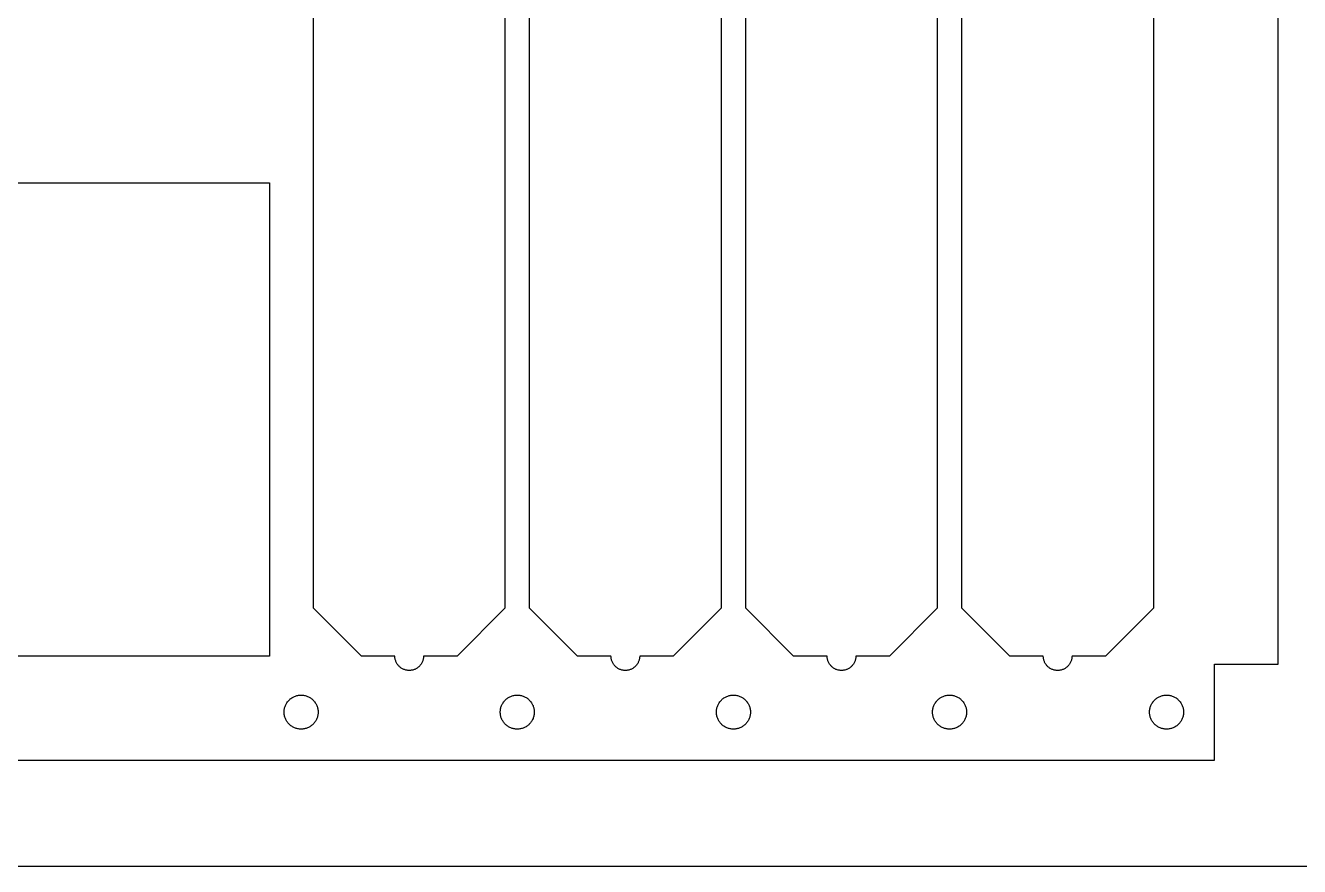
# Model space of a CAD drawing. Header units: metres. Extents: x 4 to 972, y 4 to 512.
# Drawn here: x 530.2 to 650, y 354 to 433 of the extents above; entities that cross this region are included whole.
import ezdxf

# ---------------------------------------------------------------- set-up
doc = ezdxf.new("R2010")
doc.units = ezdxf.units.M

msp = doc.modelspace()

# ---------------------------------------------------------------- linework, layer by layer
for p, q in [((648, 373), (648, 503)), ((557.301, 378.265), (557.301, 481.765)), ((575.301, 481.765), (575.301, 378.265)), ((577.621, 378.265), (577.621, 481.765)), ((595.621, 481.765), (595.621, 378.265)), ((597.941, 378.265), (597.941, 481.765)), ((615.941, 481.765), (615.941, 378.265)), ((618.261, 378.265), (618.261, 481.765)), ((636.261, 481.765), (636.261, 378.265)), ((394.432, 418.215), (553.182, 418.215)), ((553.182, 418.215), (553.182, 373.765)), ((561.801, 373.765), (557.301, 378.265)), ((575.301, 378.265), (570.801, 373.765)), ((582.121, 373.765), (577.621, 378.265)), ((595.621, 378.265), (591.121, 373.765)), ((602.441, 373.765), (597.941, 378.265)), ((615.941, 378.265), (611.441, 373.765)), ((622.761, 373.765), (618.261, 378.265)), ((636.261, 378.265), (631.761, 373.765)), ((553.182, 373.765), (394.432, 373.765)), ((564.95, 373.765), (561.801, 373.765)), ((564.952, 373.699), (564.95, 373.765)), ((564.957, 373.632), (564.952, 373.699)), ((567.649, 373.699), (567.645, 373.632)), ((567.651, 373.765), (567.649, 373.699)), ((570.801, 373.765), (567.651, 373.765)), ((585.27, 373.765), (582.121, 373.765)), ((585.272, 373.699), (585.27, 373.765)), ((585.277, 373.632), (585.272, 373.699)), ((587.969, 373.699), (587.965, 373.632)), ((587.971, 373.765), (587.969, 373.699)), ((591.121, 373.765), (587.971, 373.765)), ((605.59, 373.765), (602.441, 373.765)), ((605.592, 373.699), (605.59, 373.765)), ((605.597, 373.632), (605.592, 373.699)), ((608.289, 373.699), (608.285, 373.632)), ((608.291, 373.765), (608.289, 373.699)), ((611.441, 373.765), (608.291, 373.765)), ((625.91, 373.765), (622.761, 373.765)), ((625.912, 373.699), (625.91, 373.765)), ((625.917, 373.632), (625.912, 373.699)), ((628.609, 373.699), (628.605, 373.632)), ((628.611, 373.765), (628.609, 373.699)), ((631.761, 373.765), (628.611, 373.765)), ((564.965, 373.567), (564.957, 373.632)), ((564.976, 373.501), (564.965, 373.567)), ((564.991, 373.437), (564.976, 373.501)), ((565.008, 373.373), (564.991, 373.437)), ((565.029, 373.31), (565.008, 373.373)), ((565.053, 373.248), (565.029, 373.31)), ((565.08, 373.187), (565.053, 373.248)), ((565.11, 373.128), (565.08, 373.187)), ((565.142, 373.071), (565.11, 373.128)), ((565.178, 373.015), (565.142, 373.071)), ((565.216, 372.96), (565.178, 373.015)), ((565.257, 372.908), (565.216, 372.96)), ((565.3, 372.858), (565.257, 372.908)), ((565.346, 372.81), (565.3, 372.858)), ((565.394, 372.764), (565.346, 372.81)), ((565.444, 372.721), (565.394, 372.764)), ((565.496, 372.68), (565.444, 372.721)), ((565.55, 372.642), (565.496, 372.68)), ((565.606, 372.607), (565.55, 372.642)), ((565.664, 372.574), (565.606, 372.607)), ((565.723, 372.544), (565.664, 372.574)), ((565.784, 372.517), (565.723, 372.544)), ((565.846, 372.493), (565.784, 372.517)), ((566.817, 372.517), (566.756, 372.493)), ((566.878, 372.544), (566.817, 372.517)), ((566.937, 372.574), (566.878, 372.544)), ((566.995, 372.607), (566.937, 372.574)), ((567.051, 372.642), (566.995, 372.607)), ((567.105, 372.68), (567.051, 372.642)), ((567.157, 372.721), (567.105, 372.68)), ((567.208, 372.764), (567.157, 372.721)), ((567.256, 372.81), (567.208, 372.764)), ((567.301, 372.858), (567.256, 372.81)), ((567.345, 372.908), (567.301, 372.858)), ((567.385, 372.96), (567.345, 372.908)), ((567.423, 373.015), (567.385, 372.96)), ((567.459, 373.071), (567.423, 373.015)), ((567.492, 373.128), (567.459, 373.071)), ((567.521, 373.187), (567.492, 373.128)), ((567.548, 373.248), (567.521, 373.187)), ((567.572, 373.31), (567.548, 373.248)), ((567.593, 373.373), (567.572, 373.31)), ((567.611, 373.437), (567.593, 373.373)), ((567.625, 373.501), (567.611, 373.437)), ((567.636, 373.567), (567.625, 373.501)), ((567.645, 373.632), (567.636, 373.567)), ((585.285, 373.567), (585.277, 373.632)), ((585.296, 373.501), (585.285, 373.567)), ((585.311, 373.437), (585.296, 373.501)), ((585.328, 373.373), (585.311, 373.437)), ((585.349, 373.31), (585.328, 373.373)), ((585.373, 373.248), (585.349, 373.31)), ((585.4, 373.187), (585.373, 373.248)), ((585.43, 373.128), (585.4, 373.187)), ((585.462, 373.071), (585.43, 373.128)), ((585.498, 373.015), (585.462, 373.071)), ((585.536, 372.96), (585.498, 373.015)), ((585.577, 372.908), (585.536, 372.96)), ((585.62, 372.858), (585.577, 372.908)), ((585.666, 372.81), (585.62, 372.858)), ((585.714, 372.764), (585.666, 372.81)), ((585.764, 372.721), (585.714, 372.764)), ((585.816, 372.68), (585.764, 372.721)), ((585.87, 372.642), (585.816, 372.68)), ((585.926, 372.607), (585.87, 372.642)), ((585.984, 372.574), (585.926, 372.607)), ((586.043, 372.544), (585.984, 372.574)), ((586.104, 372.517), (586.043, 372.544)), ((586.166, 372.493), (586.104, 372.517)), ((587.137, 372.517), (587.076, 372.493)), ((587.198, 372.544), (587.137, 372.517)), ((587.257, 372.574), (587.198, 372.544)), ((587.315, 372.607), (587.257, 372.574)), ((587.371, 372.642), (587.315, 372.607)), ((587.425, 372.68), (587.371, 372.642)), ((587.477, 372.721), (587.425, 372.68)), ((587.528, 372.764), (587.477, 372.721)), ((587.576, 372.81), (587.528, 372.764)), ((587.621, 372.858), (587.576, 372.81)), ((587.665, 372.908), (587.621, 372.858)), ((587.705, 372.96), (587.665, 372.908)), ((587.743, 373.015), (587.705, 372.96)), ((587.779, 373.071), (587.743, 373.015)), ((587.812, 373.128), (587.779, 373.071)), ((587.841, 373.187), (587.812, 373.128)), ((587.868, 373.248), (587.841, 373.187)), ((587.892, 373.31), (587.868, 373.248)), ((587.913, 373.373), (587.892, 373.31)), ((587.931, 373.437), (587.913, 373.373)), ((587.945, 373.501), (587.931, 373.437)), ((587.956, 373.567), (587.945, 373.501)), ((587.965, 373.632), (587.956, 373.567)), ((605.605, 373.567), (605.597, 373.632)), ((605.616, 373.501), (605.605, 373.567)), ((605.631, 373.437), (605.616, 373.501)), ((605.648, 373.373), (605.631, 373.437)), ((605.669, 373.31), (605.648, 373.373)), ((605.693, 373.248), (605.669, 373.31)), ((605.72, 373.187), (605.693, 373.248)), ((605.75, 373.128), (605.72, 373.187)), ((605.782, 373.071), (605.75, 373.128)), ((605.818, 373.015), (605.782, 373.071)), ((605.856, 372.96), (605.818, 373.015)), ((605.897, 372.908), (605.856, 372.96)), ((605.94, 372.858), (605.897, 372.908)), ((605.986, 372.81), (605.94, 372.858)), ((606.034, 372.764), (605.986, 372.81)), ((606.084, 372.721), (606.034, 372.764)), ((606.136, 372.68), (606.084, 372.721)), ((606.19, 372.642), (606.136, 372.68)), ((606.246, 372.607), (606.19, 372.642)), ((606.304, 372.574), (606.246, 372.607)), ((606.363, 372.544), (606.304, 372.574)), ((606.424, 372.517), (606.363, 372.544)), ((606.486, 372.493), (606.424, 372.517)), ((607.457, 372.517), (607.396, 372.493)), ((607.518, 372.544), (607.457, 372.517)), ((607.577, 372.574), (607.518, 372.544)), ((607.635, 372.607), (607.577, 372.574)), ((607.691, 372.642), (607.635, 372.607)), ((607.745, 372.68), (607.691, 372.642)), ((607.797, 372.721), (607.745, 372.68)), ((607.848, 372.764), (607.797, 372.721)), ((607.896, 372.81), (607.848, 372.764)), ((607.941, 372.858), (607.896, 372.81)), ((607.985, 372.908), (607.941, 372.858)), ((608.025, 372.96), (607.985, 372.908)), ((608.063, 373.015), (608.025, 372.96)), ((608.099, 373.071), (608.063, 373.015)), ((608.132, 373.128), (608.099, 373.071)), ((608.161, 373.187), (608.132, 373.128)), ((608.188, 373.248), (608.161, 373.187)), ((608.212, 373.31), (608.188, 373.248)), ((608.233, 373.373), (608.212, 373.31)), ((608.251, 373.437), (608.233, 373.373)), ((608.265, 373.501), (608.251, 373.437)), ((608.276, 373.567), (608.265, 373.501)), ((608.285, 373.632), (608.276, 373.567)), ((625.925, 373.567), (625.917, 373.632)), ((625.936, 373.501), (625.925, 373.567)), ((625.951, 373.437), (625.936, 373.501)), ((625.968, 373.373), (625.951, 373.437)), ((625.989, 373.31), (625.968, 373.373)), ((626.013, 373.248), (625.989, 373.31)), ((626.04, 373.187), (626.013, 373.248)), ((626.07, 373.128), (626.04, 373.187)), ((626.102, 373.071), (626.07, 373.128)), ((626.138, 373.015), (626.102, 373.071)), ((626.176, 372.96), (626.138, 373.015)), ((626.217, 372.908), (626.176, 372.96)), ((626.26, 372.858), (626.217, 372.908)), ((626.306, 372.81), (626.26, 372.858)), ((626.354, 372.764), (626.306, 372.81)), ((626.404, 372.721), (626.354, 372.764)), ((626.456, 372.68), (626.404, 372.721)), ((626.51, 372.642), (626.456, 372.68)), ((626.566, 372.607), (626.51, 372.642)), ((626.624, 372.574), (626.566, 372.607)), ((626.683, 372.544), (626.624, 372.574)), ((626.744, 372.517), (626.683, 372.544)), ((626.806, 372.493), (626.744, 372.517)), ((627.777, 372.517), (627.716, 372.493)), ((627.838, 372.544), (627.777, 372.517)), ((627.897, 372.574), (627.838, 372.544)), ((627.955, 372.607), (627.897, 372.574)), ((628.011, 372.642), (627.955, 372.607)), ((628.065, 372.68), (628.011, 372.642)), ((628.117, 372.721), (628.065, 372.68)), ((628.168, 372.764), (628.117, 372.721)), ((628.216, 372.81), (628.168, 372.764)), ((628.261, 372.858), (628.216, 372.81)), ((628.305, 372.908), (628.261, 372.858)), ((628.345, 372.96), (628.305, 372.908)), ((628.383, 373.015), (628.345, 372.96)), ((628.419, 373.071), (628.383, 373.015)), ((628.452, 373.128), (628.419, 373.071)), ((628.481, 373.187), (628.452, 373.128)), ((628.508, 373.248), (628.481, 373.187)), ((628.532, 373.31), (628.508, 373.248)), ((628.553, 373.373), (628.532, 373.31)), ((628.571, 373.437), (628.553, 373.373)), ((628.585, 373.501), (628.571, 373.437)), ((628.596, 373.567), (628.585, 373.501)), ((628.605, 373.632), (628.596, 373.567)), ((642, 373), (648, 373)), ((642, 364), (642, 373)), ((565.909, 372.473), (565.846, 372.493)), ((565.973, 372.455), (565.909, 372.473)), ((566.037, 372.44), (565.973, 372.455)), ((566.103, 372.429), (566.037, 372.44)), ((566.168, 372.421), (566.103, 372.429)), ((566.234, 372.416), (566.168, 372.421)), ((566.301, 372.414), (566.234, 372.416)), ((566.367, 372.416), (566.301, 372.414)), ((566.433, 372.421), (566.367, 372.416)), ((566.499, 372.429), (566.433, 372.421)), ((566.564, 372.44), (566.499, 372.429)), ((566.629, 372.455), (566.564, 372.44)), ((566.693, 372.473), (566.629, 372.455)), ((566.756, 372.493), (566.693, 372.473)), ((586.229, 372.473), (586.166, 372.493)), ((586.293, 372.455), (586.229, 372.473)), ((586.357, 372.44), (586.293, 372.455)), ((586.423, 372.429), (586.357, 372.44)), ((586.488, 372.421), (586.423, 372.429)), ((586.554, 372.416), (586.488, 372.421)), ((586.621, 372.414), (586.554, 372.416)), ((586.687, 372.416), (586.621, 372.414)), ((586.753, 372.421), (586.687, 372.416)), ((586.819, 372.429), (586.753, 372.421)), ((586.884, 372.44), (586.819, 372.429)), ((586.949, 372.455), (586.884, 372.44)), ((587.013, 372.473), (586.949, 372.455)), ((587.076, 372.493), (587.013, 372.473)), ((606.549, 372.473), (606.486, 372.493)), ((606.613, 372.455), (606.549, 372.473)), ((606.677, 372.44), (606.613, 372.455)), ((606.743, 372.429), (606.677, 372.44)), ((606.808, 372.421), (606.743, 372.429)), ((606.874, 372.416), (606.808, 372.421)), ((606.941, 372.414), (606.874, 372.416)), ((607.007, 372.416), (606.941, 372.414)), ((607.073, 372.421), (607.007, 372.416)), ((607.139, 372.429), (607.073, 372.421)), ((607.204, 372.44), (607.139, 372.429)), ((607.269, 372.455), (607.204, 372.44)), ((607.333, 372.473), (607.269, 372.455)), ((607.396, 372.493), (607.333, 372.473)), ((626.869, 372.473), (626.806, 372.493)), ((626.933, 372.455), (626.869, 372.473)), ((626.997, 372.44), (626.933, 372.455)), ((627.063, 372.429), (626.997, 372.44)), ((627.128, 372.421), (627.063, 372.429)), ((627.194, 372.416), (627.128, 372.421)), ((627.261, 372.414), (627.194, 372.416)), ((627.327, 372.416), (627.261, 372.414)), ((627.393, 372.421), (627.327, 372.416)), ((627.459, 372.429), (627.393, 372.421)), ((627.524, 372.44), (627.459, 372.429)), ((627.589, 372.455), (627.524, 372.44)), ((627.653, 372.473), (627.589, 372.455)), ((627.716, 372.493), (627.653, 372.473)), ((556.062, 370.099), (556.141, 370.1)), ((556.141, 370.1), (556.219, 370.099)), ((576.382, 370.099), (576.461, 370.1)), ((576.461, 370.1), (576.539, 370.099)), ((596.702, 370.099), (596.781, 370.1)), ((596.781, 370.1), (596.859, 370.099)), ((617.022, 370.099), (617.101, 370.1)), ((617.101, 370.1), (617.179, 370.099)), ((637.421, 370.099), (637.5, 370.1)), ((637.5, 370.1), (637.579, 370.099)), ((554.588, 368.889), (554.609, 368.965)), ((554.609, 368.965), (554.634, 369.039)), ((554.634, 369.039), (554.662, 369.112)), ((554.662, 369.112), (554.694, 369.184)), ((554.694, 369.184), (554.729, 369.254)), ((554.729, 369.254), (554.768, 369.323)), ((554.768, 369.323), (554.81, 369.389)), ((554.81, 369.389), (554.855, 369.453)), ((554.855, 369.453), (554.904, 369.515)), ((554.904, 369.515), (554.955, 369.575)), ((554.955, 369.575), (555.009, 369.632)), ((555.009, 369.632), (555.066, 369.686)), ((555.066, 369.686), (555.125, 369.737)), ((555.125, 369.737), (555.187, 369.785)), ((555.187, 369.785), (555.252, 369.831)), ((555.252, 369.831), (555.318, 369.873)), ((555.318, 369.873), (555.386, 369.911)), ((555.386, 369.911), (555.456, 369.947)), ((555.456, 369.947), (555.528, 369.979)), ((555.528, 369.979), (555.602, 370.007)), ((555.602, 370.007), (555.676, 370.032)), ((555.676, 370.032), (555.752, 370.052)), ((555.752, 370.052), (555.828, 370.07)), ((555.828, 370.07), (555.906, 370.083)), ((555.906, 370.083), (555.984, 370.093)), ((555.984, 370.093), (556.062, 370.099)), ((556.219, 370.099), (556.298, 370.093)), ((556.298, 370.093), (556.376, 370.083)), ((556.376, 370.083), (556.453, 370.07)), ((556.453, 370.07), (556.53, 370.052)), ((556.53, 370.052), (556.605, 370.032)), ((556.605, 370.032), (556.68, 370.007)), ((556.68, 370.007), (556.753, 369.979)), ((556.753, 369.979), (556.825, 369.947)), ((556.825, 369.947), (556.895, 369.911)), ((556.895, 369.911), (556.963, 369.873)), ((556.963, 369.873), (557.03, 369.831)), ((557.03, 369.831), (557.094, 369.785)), ((557.094, 369.785), (557.156, 369.737)), ((557.156, 369.737), (557.215, 369.686)), ((557.215, 369.686), (557.272, 369.632)), ((557.272, 369.632), (557.327, 369.575)), ((557.327, 369.575), (557.378, 369.515)), ((557.378, 369.515), (557.426, 369.453)), ((557.426, 369.453), (557.471, 369.389)), ((557.471, 369.389), (557.513, 369.323)), ((557.513, 369.323), (557.552, 369.254)), ((557.552, 369.254), (557.587, 369.184)), ((557.587, 369.184), (557.619, 369.112)), ((557.619, 369.112), (557.648, 369.039)), ((557.648, 369.039), (557.672, 368.965)), ((557.672, 368.965), (557.693, 368.889)), ((574.908, 368.889), (574.929, 368.965)), ((574.929, 368.965), (574.954, 369.039)), ((574.954, 369.039), (574.982, 369.112)), ((574.982, 369.112), (575.014, 369.184)), ((575.014, 369.184), (575.049, 369.254)), ((575.049, 369.254), (575.088, 369.323)), ((575.088, 369.323), (575.13, 369.389)), ((575.13, 369.389), (575.175, 369.453)), ((575.175, 369.453), (575.224, 369.515)), ((575.224, 369.515), (575.275, 369.575)), ((575.275, 369.575), (575.329, 369.632)), ((575.329, 369.632), (575.386, 369.686)), ((575.386, 369.686), (575.445, 369.737)), ((575.445, 369.737), (575.507, 369.785)), ((575.507, 369.785), (575.572, 369.831)), ((575.572, 369.831), (575.638, 369.873)), ((575.638, 369.873), (575.706, 369.911)), ((575.706, 369.911), (575.776, 369.947)), ((575.776, 369.947), (575.848, 369.979)), ((575.848, 369.979), (575.922, 370.007)), ((575.922, 370.007), (575.996, 370.032)), ((575.996, 370.032), (576.072, 370.052)), ((576.072, 370.052), (576.148, 370.07)), ((576.148, 370.07), (576.226, 370.083)), ((576.226, 370.083), (576.304, 370.093)), ((576.304, 370.093), (576.382, 370.099)), ((576.539, 370.099), (576.618, 370.093)), ((576.618, 370.093), (576.696, 370.083)), ((576.696, 370.083), (576.773, 370.07)), ((576.773, 370.07), (576.85, 370.052)), ((576.85, 370.052), (576.925, 370.032)), ((576.925, 370.032), (577, 370.007)), ((577, 370.007), (577.073, 369.979)), ((577.073, 369.979), (577.145, 369.947)), ((577.145, 369.947), (577.215, 369.911)), ((577.215, 369.911), (577.283, 369.873)), ((577.283, 369.873), (577.35, 369.831)), ((577.35, 369.831), (577.414, 369.785)), ((577.414, 369.785), (577.476, 369.737)), ((577.476, 369.737), (577.535, 369.686)), ((577.535, 369.686), (577.592, 369.632)), ((577.592, 369.632), (577.647, 369.575)), ((577.647, 369.575), (577.698, 369.515)), ((577.698, 369.515), (577.746, 369.453)), ((577.746, 369.453), (577.791, 369.389)), ((577.791, 369.389), (577.833, 369.323)), ((577.833, 369.323), (577.872, 369.254)), ((577.872, 369.254), (577.907, 369.184)), ((577.907, 369.184), (577.939, 369.112)), ((577.939, 369.112), (577.968, 369.039)), ((577.968, 369.039), (577.992, 368.965)), ((577.992, 368.965), (578.013, 368.889)), ((595.228, 368.889), (595.249, 368.965)), ((595.249, 368.965), (595.274, 369.039)), ((595.274, 369.039), (595.302, 369.112)), ((595.302, 369.112), (595.334, 369.184)), ((595.334, 369.184), (595.369, 369.254)), ((595.369, 369.254), (595.408, 369.323)), ((595.408, 369.323), (595.45, 369.389)), ((595.45, 369.389), (595.495, 369.453)), ((595.495, 369.453), (595.544, 369.515)), ((595.544, 369.515), (595.595, 369.575)), ((595.595, 369.575), (595.649, 369.632)), ((595.649, 369.632), (595.706, 369.686)), ((595.706, 369.686), (595.765, 369.737)), ((595.765, 369.737), (595.827, 369.785)), ((595.827, 369.785), (595.892, 369.831)), ((595.892, 369.831), (595.958, 369.873)), ((595.958, 369.873), (596.026, 369.911)), ((596.026, 369.911), (596.096, 369.947)), ((596.096, 369.947), (596.168, 369.979)), ((596.168, 369.979), (596.242, 370.007)), ((596.242, 370.007), (596.316, 370.032)), ((596.316, 370.032), (596.392, 370.052)), ((596.392, 370.052), (596.468, 370.07)), ((596.468, 370.07), (596.546, 370.083)), ((596.546, 370.083), (596.624, 370.093)), ((596.624, 370.093), (596.702, 370.099)), ((596.859, 370.099), (596.938, 370.093)), ((596.938, 370.093), (597.016, 370.083)), ((597.016, 370.083), (597.093, 370.07)), ((597.093, 370.07), (597.17, 370.052)), ((597.17, 370.052), (597.245, 370.032)), ((597.245, 370.032), (597.32, 370.007)), ((597.32, 370.007), (597.393, 369.979)), ((597.393, 369.979), (597.465, 369.947)), ((597.465, 369.947), (597.535, 369.911)), ((597.535, 369.911), (597.603, 369.873)), ((597.603, 369.873), (597.67, 369.831)), ((597.67, 369.831), (597.734, 369.785)), ((597.734, 369.785), (597.796, 369.737)), ((597.796, 369.737), (597.855, 369.686)), ((597.855, 369.686), (597.912, 369.632)), ((597.912, 369.632), (597.967, 369.575)), ((597.967, 369.575), (598.018, 369.515)), ((598.018, 369.515), (598.066, 369.453)), ((598.066, 369.453), (598.111, 369.389)), ((598.111, 369.389), (598.153, 369.323)), ((598.153, 369.323), (598.192, 369.254)), ((598.192, 369.254), (598.227, 369.184)), ((598.227, 369.184), (598.259, 369.112)), ((598.259, 369.112), (598.288, 369.039)), ((598.288, 369.039), (598.312, 368.965)), ((598.312, 368.965), (598.333, 368.889)), ((615.548, 368.889), (615.569, 368.965)), ((615.569, 368.965), (615.594, 369.039)), ((615.594, 369.039), (615.622, 369.112)), ((615.622, 369.112), (615.654, 369.184)), ((615.654, 369.184), (615.689, 369.254)), ((615.689, 369.254), (615.728, 369.323)), ((615.728, 369.323), (615.77, 369.389)), ((615.77, 369.389), (615.815, 369.453)), ((615.815, 369.453), (615.864, 369.515)), ((615.864, 369.515), (615.915, 369.575)), ((615.915, 369.575), (615.969, 369.632)), ((615.969, 369.632), (616.026, 369.686)), ((616.026, 369.686), (616.085, 369.737)), ((616.085, 369.737), (616.147, 369.785)), ((616.147, 369.785), (616.212, 369.831)), ((616.212, 369.831), (616.278, 369.873)), ((616.278, 369.873), (616.346, 369.911)), ((616.346, 369.911), (616.416, 369.947)), ((616.416, 369.947), (616.488, 369.979)), ((616.488, 369.979), (616.562, 370.007)), ((616.562, 370.007), (616.636, 370.032)), ((616.636, 370.032), (616.712, 370.052)), ((616.712, 370.052), (616.788, 370.07)), ((616.788, 370.07), (616.866, 370.083)), ((616.866, 370.083), (616.944, 370.093)), ((616.944, 370.093), (617.022, 370.099)), ((617.179, 370.099), (617.258, 370.093)), ((617.258, 370.093), (617.336, 370.083)), ((617.336, 370.083), (617.413, 370.07)), ((617.413, 370.07), (617.49, 370.052)), ((617.49, 370.052), (617.565, 370.032)), ((617.565, 370.032), (617.64, 370.007)), ((617.64, 370.007), (617.713, 369.979)), ((617.713, 369.979), (617.785, 369.947)), ((617.785, 369.947), (617.855, 369.911)), ((617.855, 369.911), (617.923, 369.873)), ((617.923, 369.873), (617.99, 369.831)), ((617.99, 369.831), (618.054, 369.785)), ((618.054, 369.785), (618.116, 369.737)), ((618.116, 369.737), (618.175, 369.686)), ((618.175, 369.686), (618.232, 369.632)), ((618.232, 369.632), (618.287, 369.575)), ((618.287, 369.575), (618.338, 369.515)), ((618.338, 369.515), (618.386, 369.453)), ((618.386, 369.453), (618.431, 369.389)), ((618.431, 369.389), (618.473, 369.323)), ((618.473, 369.323), (618.512, 369.254)), ((618.512, 369.254), (618.547, 369.184)), ((618.547, 369.184), (618.579, 369.112)), ((618.579, 369.112), (618.608, 369.039)), ((618.608, 369.039), (618.632, 368.965)), ((618.632, 368.965), (618.653, 368.889)), ((635.948, 368.889), (635.968, 368.965)), ((635.968, 368.965), (635.993, 369.039)), ((635.993, 369.039), (636.021, 369.112)), ((636.021, 369.112), (636.053, 369.184)), ((636.053, 369.184), (636.089, 369.254)), ((636.089, 369.254), (636.127, 369.323)), ((636.127, 369.323), (636.169, 369.389)), ((636.169, 369.389), (636.215, 369.453)), ((636.215, 369.453), (636.263, 369.515)), ((636.263, 369.515), (636.314, 369.575)), ((636.314, 369.575), (636.368, 369.632)), ((636.368, 369.632), (636.425, 369.686)), ((636.425, 369.686), (636.485, 369.737)), ((636.485, 369.737), (636.547, 369.785)), ((636.547, 369.785), (636.611, 369.831)), ((636.611, 369.831), (636.677, 369.873)), ((636.677, 369.873), (636.746, 369.911)), ((636.746, 369.911), (636.816, 369.947)), ((636.816, 369.947), (636.888, 369.979)), ((636.888, 369.979), (636.961, 370.007)), ((636.961, 370.007), (637.035, 370.032)), ((637.035, 370.032), (637.111, 370.052)), ((637.111, 370.052), (637.188, 370.07)), ((637.188, 370.07), (637.265, 370.083)), ((637.265, 370.083), (637.343, 370.093)), ((637.343, 370.093), (637.421, 370.099)), ((637.579, 370.099), (637.657, 370.093)), ((637.657, 370.093), (637.735, 370.083)), ((637.735, 370.083), (637.812, 370.07)), ((637.812, 370.07), (637.889, 370.052)), ((637.889, 370.052), (637.965, 370.032)), ((637.965, 370.032), (638.039, 370.007)), ((638.039, 370.007), (638.112, 369.979)), ((638.112, 369.979), (638.184, 369.947)), ((638.184, 369.947), (638.254, 369.911)), ((638.254, 369.911), (638.323, 369.873)), ((638.323, 369.873), (638.389, 369.831)), ((638.389, 369.831), (638.453, 369.785)), ((638.453, 369.785), (638.515, 369.737)), ((638.515, 369.737), (638.575, 369.686)), ((638.575, 369.686), (638.632, 369.632)), ((638.632, 369.632), (638.686, 369.575)), ((638.686, 369.575), (638.737, 369.515)), ((638.737, 369.515), (638.785, 369.453)), ((638.785, 369.453), (638.831, 369.389)), ((638.831, 369.389), (638.873, 369.323)), ((638.873, 369.323), (638.911, 369.254)), ((638.911, 369.254), (638.947, 369.184)), ((638.947, 369.184), (638.979, 369.112)), ((638.979, 369.112), (639.007, 369.039)), ((639.007, 369.039), (639.032, 368.965)), ((639.032, 368.965), (639.052, 368.889)), ((554.54, 368.5), (554.542, 368.579)), ((554.542, 368.421), (554.54, 368.5)), ((554.542, 368.579), (554.548, 368.657)), ((554.548, 368.343), (554.542, 368.421)), ((554.548, 368.657), (554.558, 368.735)), ((554.558, 368.265), (554.548, 368.343)), ((554.558, 368.735), (554.571, 368.812)), ((554.571, 368.188), (554.558, 368.265)), ((554.571, 368.812), (554.588, 368.889)), ((554.588, 368.111), (554.571, 368.188)), ((554.609, 368.035), (554.588, 368.111)), ((554.634, 367.961), (554.609, 368.035)), ((554.662, 367.888), (554.634, 367.961)), ((554.694, 367.816), (554.662, 367.888)), ((554.729, 367.746), (554.694, 367.816)), ((554.768, 367.677), (554.729, 367.746)), ((557.552, 367.746), (557.513, 367.677)), ((557.587, 367.816), (557.552, 367.746)), ((557.619, 367.888), (557.587, 367.816)), ((557.648, 367.961), (557.619, 367.888)), ((557.672, 368.035), (557.648, 367.961)), ((557.693, 368.111), (557.672, 368.035)), ((557.693, 368.889), (557.71, 368.812)), ((557.71, 368.188), (557.693, 368.111)), ((557.71, 368.812), (557.724, 368.735)), ((557.724, 368.265), (557.71, 368.188)), ((557.724, 368.735), (557.733, 368.657)), ((557.733, 368.343), (557.724, 368.265)), ((557.733, 368.657), (557.739, 368.579)), ((557.739, 368.421), (557.733, 368.343)), ((557.739, 368.579), (557.741, 368.5)), ((557.741, 368.5), (557.739, 368.421)), ((574.86, 368.5), (574.862, 368.579)), ((574.862, 368.421), (574.86, 368.5)), ((574.862, 368.579), (574.868, 368.657)), ((574.868, 368.343), (574.862, 368.421)), ((574.868, 368.657), (574.878, 368.735)), ((574.878, 368.265), (574.868, 368.343)), ((574.878, 368.735), (574.891, 368.812)), ((574.891, 368.188), (574.878, 368.265)), ((574.891, 368.812), (574.908, 368.889)), ((574.908, 368.111), (574.891, 368.188)), ((574.929, 368.035), (574.908, 368.111)), ((574.954, 367.961), (574.929, 368.035)), ((574.982, 367.888), (574.954, 367.961)), ((575.014, 367.816), (574.982, 367.888)), ((575.049, 367.746), (575.014, 367.816)), ((575.088, 367.677), (575.049, 367.746)), ((577.872, 367.746), (577.833, 367.677)), ((577.907, 367.816), (577.872, 367.746)), ((577.939, 367.888), (577.907, 367.816)), ((577.968, 367.961), (577.939, 367.888)), ((577.992, 368.035), (577.968, 367.961)), ((578.013, 368.111), (577.992, 368.035)), ((578.013, 368.889), (578.03, 368.812)), ((578.03, 368.188), (578.013, 368.111)), ((578.03, 368.812), (578.044, 368.735)), ((578.044, 368.265), (578.03, 368.188)), ((578.044, 368.735), (578.053, 368.657)), ((578.053, 368.343), (578.044, 368.265)), ((578.053, 368.657), (578.059, 368.579)), ((578.059, 368.421), (578.053, 368.343)), ((578.059, 368.579), (578.061, 368.5)), ((578.061, 368.5), (578.059, 368.421)), ((595.18, 368.5), (595.182, 368.579)), ((595.182, 368.421), (595.18, 368.5)), ((595.182, 368.579), (595.188, 368.657)), ((595.188, 368.343), (595.182, 368.421)), ((595.188, 368.657), (595.198, 368.735)), ((595.198, 368.265), (595.188, 368.343)), ((595.198, 368.735), (595.211, 368.812)), ((595.211, 368.188), (595.198, 368.265)), ((595.211, 368.812), (595.228, 368.889)), ((595.228, 368.111), (595.211, 368.188)), ((595.249, 368.035), (595.228, 368.111)), ((595.274, 367.961), (595.249, 368.035)), ((595.302, 367.888), (595.274, 367.961)), ((595.334, 367.816), (595.302, 367.888)), ((595.369, 367.746), (595.334, 367.816)), ((595.408, 367.677), (595.369, 367.746)), ((598.192, 367.746), (598.153, 367.677)), ((598.227, 367.816), (598.192, 367.746)), ((598.259, 367.888), (598.227, 367.816)), ((598.288, 367.961), (598.259, 367.888)), ((598.312, 368.035), (598.288, 367.961)), ((598.333, 368.111), (598.312, 368.035)), ((598.333, 368.889), (598.35, 368.812)), ((598.35, 368.188), (598.333, 368.111)), ((598.35, 368.812), (598.364, 368.735)), ((598.364, 368.265), (598.35, 368.188)), ((598.364, 368.735), (598.373, 368.657)), ((598.373, 368.343), (598.364, 368.265)), ((598.373, 368.657), (598.379, 368.579)), ((598.379, 368.421), (598.373, 368.343)), ((598.379, 368.579), (598.381, 368.5)), ((598.381, 368.5), (598.379, 368.421)), ((615.5, 368.5), (615.502, 368.579)), ((615.502, 368.421), (615.5, 368.5)), ((615.502, 368.579), (615.508, 368.657)), ((615.508, 368.343), (615.502, 368.421)), ((615.508, 368.657), (615.518, 368.735)), ((615.518, 368.265), (615.508, 368.343)), ((615.518, 368.735), (615.531, 368.812)), ((615.531, 368.188), (615.518, 368.265)), ((615.531, 368.812), (615.548, 368.889)), ((615.548, 368.111), (615.531, 368.188)), ((615.569, 368.035), (615.548, 368.111)), ((615.594, 367.961), (615.569, 368.035)), ((615.622, 367.888), (615.594, 367.961)), ((615.654, 367.816), (615.622, 367.888)), ((615.689, 367.746), (615.654, 367.816)), ((615.728, 367.677), (615.689, 367.746)), ((618.512, 367.746), (618.473, 367.677)), ((618.547, 367.816), (618.512, 367.746)), ((618.579, 367.888), (618.547, 367.816)), ((618.608, 367.961), (618.579, 367.888)), ((618.632, 368.035), (618.608, 367.961)), ((618.653, 368.111), (618.632, 368.035)), ((618.653, 368.889), (618.67, 368.812)), ((618.67, 368.188), (618.653, 368.111)), ((618.67, 368.812), (618.684, 368.735)), ((618.684, 368.265), (618.67, 368.188)), ((618.684, 368.735), (618.693, 368.657)), ((618.693, 368.343), (618.684, 368.265)), ((618.693, 368.657), (618.699, 368.579)), ((618.699, 368.421), (618.693, 368.343)), ((618.699, 368.579), (618.701, 368.5)), ((618.701, 368.5), (618.699, 368.421)), ((635.9, 368.5), (635.901, 368.579)), ((635.901, 368.421), (635.9, 368.5)), ((635.901, 368.579), (635.907, 368.657)), ((635.907, 368.343), (635.901, 368.421)), ((635.907, 368.657), (635.917, 368.735)), ((635.917, 368.265), (635.907, 368.343)), ((635.917, 368.735), (635.93, 368.812)), ((635.93, 368.188), (635.917, 368.265)), ((635.93, 368.812), (635.948, 368.889)), ((635.948, 368.111), (635.93, 368.188)), ((635.968, 368.035), (635.948, 368.111)), ((635.993, 367.961), (635.968, 368.035)), ((636.021, 367.888), (635.993, 367.961)), ((636.053, 367.816), (636.021, 367.888)), ((636.089, 367.746), (636.053, 367.816)), ((636.127, 367.677), (636.089, 367.746)), ((638.911, 367.746), (638.873, 367.677)), ((638.947, 367.816), (638.911, 367.746)), ((638.979, 367.888), (638.947, 367.816)), ((639.007, 367.961), (638.979, 367.888)), ((639.032, 368.035), (639.007, 367.961)), ((639.052, 368.111), (639.032, 368.035)), ((639.052, 368.889), (639.07, 368.812)), ((639.07, 368.188), (639.052, 368.111)), ((639.07, 368.812), (639.083, 368.735)), ((639.083, 368.265), (639.07, 368.188)), ((639.083, 368.735), (639.093, 368.657)), ((639.093, 368.343), (639.083, 368.265)), ((639.093, 368.657), (639.099, 368.579)), ((639.099, 368.421), (639.093, 368.343)), ((639.099, 368.579), (639.1, 368.5)), ((639.1, 368.5), (639.099, 368.421)), ((554.81, 367.611), (554.768, 367.677)), ((554.855, 367.547), (554.81, 367.611)), ((554.904, 367.485), (554.855, 367.547)), ((554.955, 367.425), (554.904, 367.485)), ((555.009, 367.368), (554.955, 367.425)), ((555.066, 367.314), (555.009, 367.368)), ((555.125, 367.263), (555.066, 367.314)), ((555.187, 367.214), (555.125, 367.263)), ((555.252, 367.169), (555.187, 367.214)), ((555.318, 367.127), (555.252, 367.169)), ((555.386, 367.089), (555.318, 367.127)), ((555.456, 367.053), (555.386, 367.089)), ((555.528, 367.021), (555.456, 367.053)), ((555.602, 366.993), (555.528, 367.021)), ((555.676, 366.968), (555.602, 366.993)), ((555.752, 366.948), (555.676, 366.968)), ((555.828, 366.93), (555.752, 366.948)), ((555.906, 366.917), (555.828, 366.93)), ((555.984, 366.907), (555.906, 366.917)), ((556.062, 366.901), (555.984, 366.907)), ((556.141, 366.9), (556.062, 366.901)), ((556.219, 366.901), (556.141, 366.9)), ((556.298, 366.907), (556.219, 366.901)), ((556.376, 366.917), (556.298, 366.907)), ((556.453, 366.93), (556.376, 366.917)), ((556.53, 366.948), (556.453, 366.93)), ((556.605, 366.968), (556.53, 366.948)), ((556.68, 366.993), (556.605, 366.968)), ((556.753, 367.021), (556.68, 366.993)), ((556.825, 367.053), (556.753, 367.021)), ((556.895, 367.089), (556.825, 367.053)), ((556.963, 367.127), (556.895, 367.089)), ((557.03, 367.169), (556.963, 367.127)), ((557.094, 367.214), (557.03, 367.169)), ((557.156, 367.263), (557.094, 367.214)), ((557.215, 367.314), (557.156, 367.263)), ((557.272, 367.368), (557.215, 367.314)), ((557.327, 367.425), (557.272, 367.368)), ((557.378, 367.485), (557.327, 367.425)), ((557.426, 367.547), (557.378, 367.485)), ((557.471, 367.611), (557.426, 367.547)), ((557.513, 367.677), (557.471, 367.611)), ((575.13, 367.611), (575.088, 367.677)), ((575.175, 367.547), (575.13, 367.611)), ((575.224, 367.485), (575.175, 367.547)), ((575.275, 367.425), (575.224, 367.485)), ((575.329, 367.368), (575.275, 367.425)), ((575.386, 367.314), (575.329, 367.368)), ((575.445, 367.263), (575.386, 367.314)), ((575.507, 367.214), (575.445, 367.263)), ((575.572, 367.169), (575.507, 367.214)), ((575.638, 367.127), (575.572, 367.169)), ((575.706, 367.089), (575.638, 367.127)), ((575.776, 367.053), (575.706, 367.089)), ((575.848, 367.021), (575.776, 367.053)), ((575.922, 366.993), (575.848, 367.021)), ((575.996, 366.968), (575.922, 366.993)), ((576.072, 366.948), (575.996, 366.968)), ((576.148, 366.93), (576.072, 366.948)), ((576.226, 366.917), (576.148, 366.93)), ((576.304, 366.907), (576.226, 366.917)), ((576.382, 366.901), (576.304, 366.907)), ((576.461, 366.9), (576.382, 366.901)), ((576.539, 366.901), (576.461, 366.9)), ((576.618, 366.907), (576.539, 366.901)), ((576.696, 366.917), (576.618, 366.907)), ((576.773, 366.93), (576.696, 366.917)), ((576.85, 366.948), (576.773, 366.93)), ((576.925, 366.968), (576.85, 366.948)), ((577, 366.993), (576.925, 366.968)), ((577.073, 367.021), (577, 366.993)), ((577.145, 367.053), (577.073, 367.021)), ((577.215, 367.089), (577.145, 367.053)), ((577.283, 367.127), (577.215, 367.089)), ((577.35, 367.169), (577.283, 367.127)), ((577.414, 367.214), (577.35, 367.169)), ((577.476, 367.263), (577.414, 367.214)), ((577.535, 367.314), (577.476, 367.263)), ((577.592, 367.368), (577.535, 367.314)), ((577.647, 367.425), (577.592, 367.368)), ((577.698, 367.485), (577.647, 367.425)), ((577.746, 367.547), (577.698, 367.485)), ((577.791, 367.611), (577.746, 367.547)), ((577.833, 367.677), (577.791, 367.611)), ((595.45, 367.611), (595.408, 367.677)), ((595.495, 367.547), (595.45, 367.611)), ((595.544, 367.485), (595.495, 367.547)), ((595.595, 367.425), (595.544, 367.485)), ((595.649, 367.368), (595.595, 367.425)), ((595.706, 367.314), (595.649, 367.368)), ((595.765, 367.263), (595.706, 367.314)), ((595.827, 367.214), (595.765, 367.263)), ((595.892, 367.169), (595.827, 367.214)), ((595.958, 367.127), (595.892, 367.169)), ((596.026, 367.089), (595.958, 367.127)), ((596.096, 367.053), (596.026, 367.089)), ((596.168, 367.021), (596.096, 367.053)), ((596.242, 366.993), (596.168, 367.021)), ((596.316, 366.968), (596.242, 366.993)), ((596.392, 366.948), (596.316, 366.968)), ((596.468, 366.93), (596.392, 366.948)), ((596.546, 366.917), (596.468, 366.93)), ((596.624, 366.907), (596.546, 366.917)), ((596.702, 366.901), (596.624, 366.907)), ((596.781, 366.9), (596.702, 366.901)), ((596.859, 366.901), (596.781, 366.9)), ((596.938, 366.907), (596.859, 366.901)), ((597.016, 366.917), (596.938, 366.907)), ((597.093, 366.93), (597.016, 366.917)), ((597.17, 366.948), (597.093, 366.93)), ((597.245, 366.968), (597.17, 366.948)), ((597.32, 366.993), (597.245, 366.968)), ((597.393, 367.021), (597.32, 366.993)), ((597.465, 367.053), (597.393, 367.021)), ((597.535, 367.089), (597.465, 367.053)), ((597.603, 367.127), (597.535, 367.089)), ((597.67, 367.169), (597.603, 367.127)), ((597.734, 367.214), (597.67, 367.169)), ((597.796, 367.263), (597.734, 367.214)), ((597.855, 367.314), (597.796, 367.263)), ((597.912, 367.368), (597.855, 367.314)), ((597.967, 367.425), (597.912, 367.368)), ((598.018, 367.485), (597.967, 367.425)), ((598.066, 367.547), (598.018, 367.485)), ((598.111, 367.611), (598.066, 367.547)), ((598.153, 367.677), (598.111, 367.611)), ((615.77, 367.611), (615.728, 367.677)), ((615.815, 367.547), (615.77, 367.611)), ((615.864, 367.485), (615.815, 367.547)), ((615.915, 367.425), (615.864, 367.485)), ((615.969, 367.368), (615.915, 367.425)), ((616.026, 367.314), (615.969, 367.368)), ((616.085, 367.263), (616.026, 367.314)), ((616.147, 367.214), (616.085, 367.263)), ((616.212, 367.169), (616.147, 367.214)), ((616.278, 367.127), (616.212, 367.169)), ((616.346, 367.089), (616.278, 367.127)), ((616.416, 367.053), (616.346, 367.089)), ((616.488, 367.021), (616.416, 367.053)), ((616.562, 366.993), (616.488, 367.021)), ((616.636, 366.968), (616.562, 366.993)), ((616.712, 366.948), (616.636, 366.968)), ((616.788, 366.93), (616.712, 366.948)), ((616.866, 366.917), (616.788, 366.93)), ((616.944, 366.907), (616.866, 366.917)), ((617.022, 366.901), (616.944, 366.907)), ((617.101, 366.9), (617.022, 366.901)), ((617.179, 366.901), (617.101, 366.9)), ((617.258, 366.907), (617.179, 366.901)), ((617.336, 366.917), (617.258, 366.907)), ((617.413, 366.93), (617.336, 366.917)), ((617.49, 366.948), (617.413, 366.93)), ((617.565, 366.968), (617.49, 366.948)), ((617.64, 366.993), (617.565, 366.968)), ((617.713, 367.021), (617.64, 366.993)), ((617.785, 367.053), (617.713, 367.021)), ((617.855, 367.089), (617.785, 367.053)), ((617.923, 367.127), (617.855, 367.089)), ((617.99, 367.169), (617.923, 367.127)), ((618.054, 367.214), (617.99, 367.169)), ((618.116, 367.263), (618.054, 367.214)), ((618.175, 367.314), (618.116, 367.263)), ((618.232, 367.368), (618.175, 367.314)), ((618.287, 367.425), (618.232, 367.368)), ((618.338, 367.485), (618.287, 367.425)), ((618.386, 367.547), (618.338, 367.485)), ((618.431, 367.611), (618.386, 367.547)), ((618.473, 367.677), (618.431, 367.611)), ((636.169, 367.611), (636.127, 367.677)), ((636.215, 367.547), (636.169, 367.611)), ((636.263, 367.485), (636.215, 367.547)), ((636.314, 367.425), (636.263, 367.485)), ((636.368, 367.368), (636.314, 367.425)), ((636.425, 367.314), (636.368, 367.368)), ((636.485, 367.263), (636.425, 367.314)), ((636.547, 367.214), (636.485, 367.263)), ((636.611, 367.169), (636.547, 367.214)), ((636.677, 367.127), (636.611, 367.169)), ((636.746, 367.089), (636.677, 367.127)), ((636.816, 367.053), (636.746, 367.089)), ((636.888, 367.021), (636.816, 367.053)), ((636.961, 366.993), (636.888, 367.021)), ((637.035, 366.968), (636.961, 366.993)), ((637.111, 366.948), (637.035, 366.968)), ((637.188, 366.93), (637.111, 366.948)), ((637.265, 366.917), (637.188, 366.93)), ((637.343, 366.907), (637.265, 366.917)), ((637.421, 366.901), (637.343, 366.907)), ((637.5, 366.9), (637.421, 366.901)), ((637.579, 366.901), (637.5, 366.9)), ((637.657, 366.907), (637.579, 366.901)), ((637.735, 366.917), (637.657, 366.907)), ((637.812, 366.93), (637.735, 366.917)), ((637.889, 366.948), (637.812, 366.93)), ((637.965, 366.968), (637.889, 366.948)), ((638.039, 366.993), (637.965, 366.968)), ((638.112, 367.021), (638.039, 366.993)), ((638.184, 367.053), (638.112, 367.021)), ((638.254, 367.089), (638.184, 367.053)), ((638.323, 367.127), (638.254, 367.089)), ((638.389, 367.169), (638.323, 367.127)), ((638.453, 367.214), (638.389, 367.169)), ((638.515, 367.263), (638.453, 367.214)), ((638.575, 367.314), (638.515, 367.263)), ((638.632, 367.368), (638.575, 367.314)), ((638.686, 367.425), (638.632, 367.368)), ((638.737, 367.485), (638.686, 367.425)), ((638.785, 367.547), (638.737, 367.485)), ((638.831, 367.611), (638.785, 367.547)), ((638.873, 367.677), (638.831, 367.611)), ((334, 364), (642, 364)), ((663.088, 354), (420.912, 354))]:
    msp.add_line(p, q)

doc.saveas('drawing.dxf')
